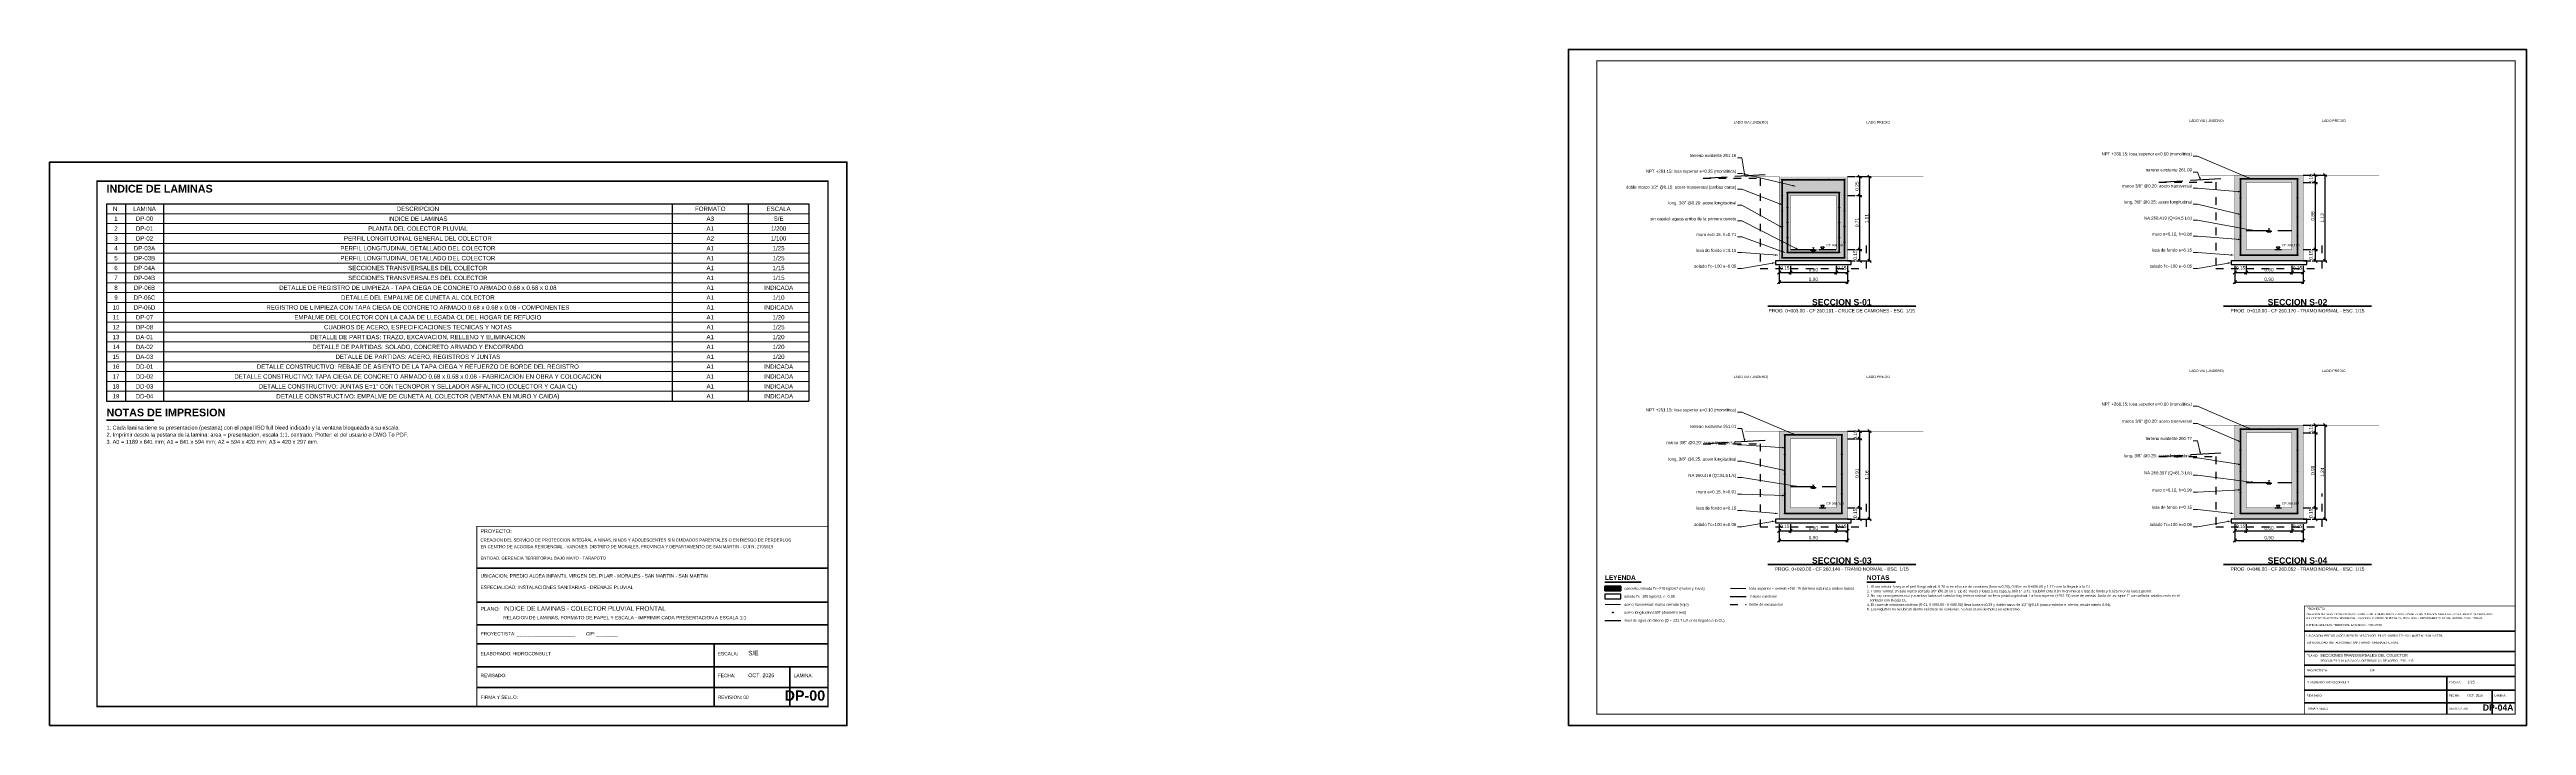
# Model space of a CAD drawing. Header units: metres. Extents: x 349122 to 349453, y 9281252 to 9281971.
# Drawn here: x 349122 to 349154.61, y 9281651.79 to 9281660.7 of the extents above; entities that cross this region are included whole.
import ezdxf
from ezdxf.enums import TextEntityAlignment as Align

# ---------------------------------------------------------------- set-up
doc = ezdxf.new("R2010")
doc.units = ezdxf.units.M
doc.header["$LTSCALE"] = 0.25
doc.linetypes.add('DASHED', pattern=[1.524, 1.27, -0.254])
doc.linetypes.add('HIDDEN', pattern=[0.375, 0.25, -0.125])
for name, color, linetype, lineweight in [('ACERO', 1, 'CONTINUOUS', 35), ('AGUA', 150, 'DASHED', 25), ('CONCRETO', 250, 'CONTINUOUS', 50), ('COTAS', 94, 'CONTINUOUS', 18), ('GRILLA', 9, 'CONTINUOUS', 13), ('LLAMADAS', 30, 'CONTINUOUS', 18), ('MARCO', 7, 'CONTINUOUS', 50), ('ROTULO', 7, 'CONTINUOUS', 35), ('TERRENO', 7, 'CONTINUOUS', 30), ('TITULOS', 160, 'CONTINUOUS', 35)]:
    doc.layers.add(name, color=color, linetype=linetype, lineweight=lineweight)
for name, color, linetype in [('ACERO-PUNTOS', 5, 'CONTINUOUS'), ('AGUA-SIMBOLO', 150, 'CONTINUOUS'), ('EXCAVACION', 8, 'HIDDEN'), ('GUITARRA', 8, 'CONTINUOUS'), ('LEYENDA', 7, 'CONTINUOUS'), ('NIVELES', 7, 'CONTINUOUS'), ('ROTULO-TEXTO', 7, 'CONTINUOUS'), ('SOLADO', 8, 'CONTINUOUS'), ('TERRENO-EXISTENTE', 8, 'DASHED'), ('TEXTOS', 7, 'CONTINUOUS'), ('TEXTOS-NOTAS', 7, 'CONTINUOUS')]:
    doc.layers.add(name, color=color, linetype=linetype)
doc.layers.add('CONCRETO-ACHURADO', color=8, linetype='CONTINUOUS', true_color=0xe2e2e2)
doc.styles.get("Standard").update_dxf_attribs({"font": 'arial.ttf'})
doc.styles.add('TITULOS', font='arialbd.ttf')
doc.dimstyles.new('COT-15', dxfattribs={"dimscale": 0.015, "dimtxt": 3, "dimasz": 2.2, "dimexe": 1.6, "dimexo": 1.2, "dimgap": 1, "dimtad": 1, "dimzin": 0, "dimdsep": 46, "dimtxsty": 'Standard', "dimtsz": 1.4, "dimcen": 2.5, "dimclrd": 256, "dimclre": 256, "dimclrt": 7, "dimazin": 3, "dimtfac": 1, "dimtmove": 0, "dimatfit": 3})

# ---------------------------------------------------------------- blocks, each defined once
blk = doc.blocks.new('ACERO-38')
at = {"layer": 'ACERO-PUNTOS'}
h = blk.add_hatch(color=5, dxfattribs=at)
h.dxf.hatch_style = 1
h.paths.add_polyline_path([(-0.00475, 0, 1), (0.00475, 0, 1)])
at = {"layer": 'ACERO-PUNTOS', "color": 5}
blk.add_circle((0, 0), 0.00475, dxfattribs=at)
blk = doc.blocks.new('SIMB-AGUA')
at = {"layer": 'AGUA-SIMBOLO'}
for p, q in [((-2.5, -0.6), (2.5, -0.6)), ((-1.5, -1.2), (1.5, -1.2))]:
    blk.add_line(p, q, dxfattribs=at)
blk.add_solid([(0, 0), (-1.2, 1.8), (1.2, 1.8)], dxfattribs=at)
blk = doc.blocks.new('SIMB-NIVEL')
at = {"layer": 'NIVELES'}
blk.add_line((-3, 0), (3, 0), dxfattribs=at)
blk.add_lwpolyline([(0, 0), (-1.5, 2.2), (1.5, 2.2)], close=True, dxfattribs=at)

msp = doc.modelspace()

# ---------------------------------------------------------------- hatches: boundary and pattern name
at = {"layer": 'CONCRETO-ACHURADO', "true_color": 0xe2e2e2}
h = msp.add_hatch(color=7, dxfattribs=at)
h.dxf.hatch_style = 1
h.paths.add_polyline_path([(349144.775, 9281658.774), (349145.675, 9281658.774), (349145.675, 9281659.024), (349144.775, 9281659.024)])
h = msp.add_hatch(color=7, dxfattribs=at)
h.dxf.hatch_style = 1
h.paths.add_polyline_path([(349150.775, 9281658.945), (349151.675, 9281658.945), (349151.675, 9281659.045), (349150.775, 9281659.045)])
h = msp.add_hatch(color=7, dxfattribs=at)
h.dxf.hatch_style = 1
h.paths.add_polyline_path([(349150.775, 9281658.065), (349150.925, 9281658.065), (349150.925, 9281658.945), (349150.775, 9281658.945)])
h = msp.add_hatch(color=7, dxfattribs=at)
h.dxf.hatch_style = 1
h.paths.add_polyline_path([(349151.525, 9281658.065), (349151.675, 9281658.065), (349151.675, 9281658.945), (349151.525, 9281658.945)])
h = msp.add_hatch(color=7, dxfattribs=at)
h.dxf.hatch_style = 1
h.paths.add_polyline_path([(349144.775, 9281658.065), (349144.925, 9281658.065), (349144.925, 9281658.774), (349144.775, 9281658.774)])
h = msp.add_hatch(color=7, dxfattribs=at)
h.dxf.hatch_style = 1
h.paths.add_polyline_path([(349145.525, 9281658.065), (349145.675, 9281658.065), (349145.675, 9281658.774), (349145.525, 9281658.774)])
h = msp.add_hatch(color=7, dxfattribs=at)
h.dxf.hatch_style = 1
h.paths.add_polyline_path([(349144.775, 9281657.915), (349145.675, 9281657.915), (349145.675, 9281658.065), (349144.775, 9281658.065)])
h = msp.add_hatch(color=7, dxfattribs=at)
h.dxf.hatch_style = 1
h.paths.add_polyline_path([(349150.775, 9281657.915), (349151.675, 9281657.915), (349151.675, 9281658.065), (349150.775, 9281658.065)])
h = msp.add_hatch(color=7, dxfattribs=at)
h.dxf.hatch_style = 1
h.paths.add_polyline_path([(349144.775, 9281655.57), (349145.675, 9281655.57), (349145.675, 9281655.67), (349144.775, 9281655.67)])
h = msp.add_hatch(color=7, dxfattribs=at)
h.dxf.hatch_style = 1
h.paths.add_polyline_path([(349150.775, 9281655.648), (349151.675, 9281655.648), (349151.675, 9281655.748), (349150.775, 9281655.748)])
h = msp.add_hatch(color=7, dxfattribs=at)
h.dxf.hatch_style = 1
h.paths.add_polyline_path([(349150.775, 9281654.66), (349150.925, 9281654.66), (349150.925, 9281655.648), (349150.775, 9281655.648)])
h = msp.add_hatch(color=7, dxfattribs=at)
h.dxf.hatch_style = 1
h.paths.add_polyline_path([(349151.525, 9281654.66), (349151.675, 9281654.66), (349151.675, 9281655.648), (349151.525, 9281655.648)])
h = msp.add_hatch(color=7, dxfattribs=at)
h.dxf.hatch_style = 1
h.paths.add_polyline_path([(349144.775, 9281654.66), (349144.925, 9281654.66), (349144.925, 9281655.57), (349144.775, 9281655.57)])
h = msp.add_hatch(color=7, dxfattribs=at)
h.dxf.hatch_style = 1
h.paths.add_polyline_path([(349145.525, 9281654.66), (349145.675, 9281654.66), (349145.675, 9281655.57), (349145.525, 9281655.57)])
h = msp.add_hatch(color=7, dxfattribs=at)
h.dxf.hatch_style = 1
h.paths.add_polyline_path([(349144.775, 9281654.51), (349145.675, 9281654.51), (349145.675, 9281654.66), (349144.775, 9281654.66)])
h = msp.add_hatch(color=7, dxfattribs=at)
h.dxf.hatch_style = 1
h.paths.add_polyline_path([(349150.775, 9281654.51), (349151.675, 9281654.51), (349151.675, 9281654.66), (349150.775, 9281654.66)])
h = msp.add_hatch(color=7, dxfattribs=at)
h.dxf.hatch_style = 1
h.paths.add_polyline_path([(349142.48, 9281653.566), (349142.69, 9281653.566), (349142.69, 9281653.626), (349142.48, 9281653.626)])

# ---------------------------------------------------------------- linework, layer by layer
at = {"layer": 'ACERO'}
for points in [[(349144.815, 9281657.955), (349145.635, 9281657.955), (349145.635, 9281658.984), (349144.815, 9281658.984)], [(349150.85, 9281657.99), (349151.6, 9281657.99), (349151.6, 9281658.995), (349150.85, 9281658.995)], [(349144.885, 9281658.025), (349145.565, 9281658.025), (349145.565, 9281658.814), (349144.885, 9281658.814)], [(349150.85, 9281654.585), (349151.6, 9281654.585), (349151.6, 9281655.698), (349150.85, 9281655.698)], [(349144.85, 9281654.585), (349145.6, 9281654.585), (349145.6, 9281655.62), (349144.85, 9281655.62)]]:
    msp.add_lwpolyline(points, close=True, dxfattribs=at)
at = {"layer": 'ACERO', "const_width": 0.0105}
msp.add_lwpolyline([(349142.48, 9281653.385), (349142.69, 9281653.385)], dxfattribs=at)
at = {"layer": 'AGUA'}
for p, q in [((349150.925, 9281658.314), (349151.525, 9281658.314)), ((349144.925, 9281658.065), (349145.525, 9281658.065)), ((349150.925, 9281654.995), (349151.525, 9281654.995)), ((349144.925, 9281654.938), (349145.525, 9281654.938)), ((349142.48, 9281653.175), (349142.69, 9281653.175))]:
    msp.add_line(p, q, dxfattribs=at)
at = {"layer": 'CONCRETO', "const_width": 0.004}
for points in [[(349144.775, 9281657.915), (349145.675, 9281657.915), (349145.675, 9281659.024), (349144.775, 9281659.024)], [(349150.775, 9281657.915), (349151.675, 9281657.915), (349151.675, 9281659.045), (349150.775, 9281659.045)], [(349150.925, 9281658.065), (349151.525, 9281658.065), (349151.525, 9281658.945), (349150.925, 9281658.945)], [(349144.925, 9281658.065), (349145.525, 9281658.065), (349145.525, 9281658.774), (349144.925, 9281658.774)], [(349144.775, 9281654.51), (349145.675, 9281654.51), (349145.675, 9281655.67), (349144.775, 9281655.67)], [(349150.775, 9281654.51), (349151.675, 9281654.51), (349151.675, 9281655.748), (349150.775, 9281655.748)], [(349150.925, 9281654.66), (349151.525, 9281654.66), (349151.525, 9281655.648), (349150.925, 9281655.648)], [(349144.925, 9281654.66), (349145.525, 9281654.66), (349145.525, 9281655.57), (349144.925, 9281655.57)]]:
    msp.add_lwpolyline(points, close=True, dxfattribs=at)
at = {"layer": 'CONCRETO'}
msp.add_lwpolyline([(349142.48, 9281653.566), (349142.69, 9281653.566), (349142.69, 9281653.626), (349142.48, 9281653.626)], close=True, dxfattribs=at)
at = {"layer": 'EXCAVACION'}
msp.add_line((349144.13, 9281653.385), (349144.34, 9281653.385), dxfattribs=at)
for points in [[(349143.775, 9281659.004), (349144.525, 9281659.004), (349144.525, 9281657.815), (349145.925, 9281657.815), (349145.925, 9281658.124)], [(349149.775, 9281658.952), (349150.525, 9281658.952), (349150.525, 9281657.815), (349151.925, 9281657.815), (349151.925, 9281658.145)], [(349143.775, 9281655.504), (349144.525, 9281655.504), (349144.525, 9281654.41), (349145.925, 9281654.41), (349145.925, 9281654.77)], [(349149.775, 9281655.335), (349150.525, 9281655.335), (349150.525, 9281654.41), (349151.925, 9281654.41), (349151.925, 9281654.848)]]:
    msp.add_lwpolyline(points, dxfattribs=at)
at = {"layer": 'GRILLA'}
for p, q in [((349122.75, 9281658.535), (349132, 9281658.535)), ((349122.75, 9281658.405), (349132, 9281658.405)), ((349122.75, 9281658.275), (349132, 9281658.275)), ((349122.75, 9281658.145), (349132, 9281658.145)), ((349122.75, 9281658.015), (349132, 9281658.015)), ((349122.75, 9281657.885), (349132, 9281657.885)), ((349122.75, 9281657.755), (349132, 9281657.755)), ((349122.75, 9281657.625), (349132, 9281657.625)), ((349122.75, 9281657.495), (349132, 9281657.495)), ((349122.75, 9281657.365), (349132, 9281657.365)), ((349122.75, 9281657.235), (349132, 9281657.235)), ((349122.75, 9281657.105), (349132, 9281657.105)), ((349122.75, 9281656.975), (349132, 9281656.975)), ((349122.75, 9281656.845), (349132, 9281656.845)), ((349122.75, 9281656.715), (349132, 9281656.715)), ((349122.75, 9281656.585), (349132, 9281656.585)), ((349122.75, 9281656.455), (349132, 9281656.455)), ((349122.75, 9281656.325), (349132, 9281656.325)), ((349122.75, 9281656.195), (349132, 9281656.195))]:
    msp.add_line(p, q, dxfattribs=at)
at = {"layer": 'GUITARRA'}
for p, q in [((349145.675, 9281659.024), (349145.775, 9281659.024)), ((349151.675, 9281659.045), (349151.775, 9281659.045)), ((349151.675, 9281658.945), (349151.775, 9281658.945)), ((349145.675, 9281658.774), (349145.775, 9281658.774)), ((349145.675, 9281658.065), (349145.775, 9281658.065)), ((349145.675, 9281657.915), (349145.775, 9281657.915)), ((349151.675, 9281658.065), (349151.775, 9281658.065)), ((349151.675, 9281657.915), (349151.775, 9281657.915)), ((349145.675, 9281655.67), (349145.775, 9281655.67)), ((349151.675, 9281655.748), (349151.775, 9281655.748)), ((349151.675, 9281655.648), (349151.775, 9281655.648)), ((349145.675, 9281655.57), (349145.775, 9281655.57)), ((349145.675, 9281654.66), (349145.775, 9281654.66)), ((349151.675, 9281654.66), (349151.775, 9281654.66)), ((349145.675, 9281654.51), (349145.775, 9281654.51)), ((349151.675, 9281654.51), (349151.775, 9281654.51))]:
    msp.add_line(p, q, dxfattribs=at)
at = {"layer": 'LLAMADAS'}
for p, q in [((349144.225, 9281659.274), (349144.285, 9281659.274)), ((349144.285, 9281659.274), (349144.325, 9281659.034)), ((349150.225, 9281659.295), (349150.285, 9281659.295)), ((349150.285, 9281659.295), (349150.985, 9281658.995)), ((349144.225, 9281659.066), (349144.285, 9281659.066)), ((349144.285, 9281659.066), (349144.985, 9281658.899)), ((349150.225, 9281659.084), (349150.285, 9281659.084)), ((349150.285, 9281659.084), (349150.325, 9281658.982)), ((349144.225, 9281658.857), (349144.285, 9281658.857)), ((349144.225, 9281658.649), (349144.285, 9281658.649)), ((349144.285, 9281658.857), (349144.815, 9281658.654)), ((349144.285, 9281658.649), (349144.815, 9281658.354)), ((349150.225, 9281658.872), (349150.285, 9281658.872)), ((349150.225, 9281658.661), (349150.285, 9281658.661)), ((349150.285, 9281658.872), (349150.85, 9281658.825)), ((349150.285, 9281658.661), (349150.85, 9281658.525)), ((349144.225, 9281658.44), (349144.285, 9281658.44)), ((349144.285, 9281658.44), (349145.025, 9281658.065)), ((349150.225, 9281658.449), (349150.285, 9281658.449)), ((349150.225, 9281658.238), (349150.285, 9281658.238)), ((349150.285, 9281658.449), (349151.025, 9281658.314)), ((349150.285, 9281658.238), (349150.85, 9281658.195)), ((349144.225, 9281658.232), (349144.285, 9281658.232)), ((349144.225, 9281658.023), (349144.285, 9281658.023)), ((349144.285, 9281658.232), (349144.85, 9281658.024)), ((349144.285, 9281658.023), (349144.755, 9281657.99)), ((349150.225, 9281658.026), (349150.285, 9281658.026)), ((349150.285, 9281658.026), (349150.755, 9281657.99)), ((349144.225, 9281657.815), (349144.285, 9281657.815)), ((349144.285, 9281657.815), (349144.715, 9281657.89)), ((349150.225, 9281657.815), (349150.285, 9281657.815)), ((349150.285, 9281657.815), (349150.715, 9281657.89)), ((349150.225, 9281655.998), (349150.285, 9281655.998)), ((349150.285, 9281655.998), (349150.985, 9281655.698)), ((349144.225, 9281655.92), (349144.285, 9281655.92)), ((349144.225, 9281655.704), (349144.285, 9281655.704)), ((349144.285, 9281655.92), (349144.985, 9281655.62)), ((349144.285, 9281655.704), (349144.325, 9281655.534)), ((349150.225, 9281655.771), (349150.285, 9281655.771)), ((349150.285, 9281655.771), (349150.85, 9281655.528)), ((349144.225, 9281655.489), (349144.285, 9281655.489)), ((349144.285, 9281655.489), (349144.85, 9281655.45)), ((349150.225, 9281655.544), (349150.285, 9281655.544)), ((349150.225, 9281655.317), (349150.285, 9281655.317)), ((349150.285, 9281655.544), (349150.325, 9281655.365)), ((349150.285, 9281655.317), (349150.85, 9281655.228)), ((349144.225, 9281655.273), (349144.285, 9281655.273)), ((349144.225, 9281655.057), (349144.285, 9281655.057)), ((349144.285, 9281655.273), (349144.85, 9281655.15)), ((349144.285, 9281655.057), (349145.025, 9281654.938)), ((349150.225, 9281655.091), (349150.285, 9281655.091)), ((349150.285, 9281655.091), (349151.025, 9281654.995)), ((349144.225, 9281654.841), (349144.285, 9281654.841)), ((349144.285, 9281654.841), (349144.85, 9281654.82)), ((349150.225, 9281654.864), (349150.285, 9281654.864)), ((349150.285, 9281654.864), (349150.85, 9281654.898)), ((349144.225, 9281654.626), (349144.285, 9281654.626)), ((349144.225, 9281654.41), (349144.285, 9281654.41)), ((349144.285, 9281654.626), (349144.755, 9281654.585)), ((349144.285, 9281654.41), (349144.715, 9281654.485)), ((349150.225, 9281654.637), (349150.285, 9281654.637)), ((349150.225, 9281654.41), (349150.285, 9281654.41)), ((349150.285, 9281654.637), (349150.755, 9281654.585)), ((349150.285, 9281654.41), (349150.715, 9281654.485))]:
    msp.add_line(p, q, dxfattribs=at)
for points in [[(349144.325, 9281659.034), (349144.331, 9281659.068), (349144.308, 9281659.065)], [(349144.985, 9281658.899), (349144.956, 9281658.918), (349144.95, 9281658.895)], [(349150.325, 9281658.982), (349150.324, 9281659.017), (349150.302, 9281659.008)], [(349150.985, 9281658.995), (349150.959, 9281659.019), (349150.95, 9281658.997)], [(349144.815, 9281658.654), (349144.788, 9281658.677), (349144.78, 9281658.655)], [(349150.85, 9281658.825), (349150.818, 9281658.839), (349150.816, 9281658.816)], [(349144.815, 9281658.354), (349144.792, 9281658.38), (349144.781, 9281658.36)], [(349150.85, 9281658.525), (349150.821, 9281658.544), (349150.815, 9281658.521)], [(349151.025, 9281658.314), (349150.995, 9281658.331), (349150.99, 9281658.309)], [(349144.755, 9281657.99), (349144.723, 9281658.004), (349144.721, 9281657.981)], [(349144.85, 9281658.024), (349144.823, 9281658.046), (349144.815, 9281658.025)], [(349145.025, 9281658.065), (349145.001, 9281658.09), (349144.99, 9281658.07)], [(349150.755, 9281657.99), (349150.723, 9281658.004), (349150.721, 9281657.981)], [(349150.85, 9281658.195), (349150.818, 9281658.209), (349150.816, 9281658.186)], [(349144.715, 9281657.89), (349144.681, 9281657.896), (349144.684, 9281657.873)], [(349150.715, 9281657.89), (349150.681, 9281657.896), (349150.684, 9281657.873)], [(349144.985, 9281655.62), (349144.959, 9281655.644), (349144.95, 9281655.622)], [(349150.985, 9281655.698), (349150.959, 9281655.722), (349150.95, 9281655.7)], [(349144.325, 9281655.534), (349144.329, 9281655.569), (349144.306, 9281655.563)], [(349144.85, 9281655.45), (349144.818, 9281655.464), (349144.816, 9281655.441)], [(349150.325, 9281655.365), (349150.329, 9281655.4), (349150.307, 9281655.395)], [(349150.85, 9281655.528), (349150.824, 9281655.552), (349150.815, 9281655.53)], [(349144.85, 9281655.15), (349144.82, 9281655.168), (349144.815, 9281655.146)], [(349150.85, 9281655.228), (349150.819, 9281655.245), (349150.816, 9281655.222)], [(349151.025, 9281654.995), (349150.994, 9281655.011), (349150.991, 9281654.988)], [(349144.85, 9281654.82), (349144.817, 9281654.833), (349144.817, 9281654.81)], [(349145.025, 9281654.938), (349144.994, 9281654.955), (349144.991, 9281654.932)], [(349150.85, 9281654.898), (349150.816, 9281654.908), (349150.818, 9281654.884)], [(349144.715, 9281654.485), (349144.681, 9281654.491), (349144.684, 9281654.468)], [(349144.755, 9281654.585), (349144.723, 9281654.599), (349144.721, 9281654.576)], [(349150.715, 9281654.485), (349150.681, 9281654.491), (349150.684, 9281654.468)], [(349150.755, 9281654.585), (349150.723, 9281654.6), (349150.721, 9281654.577)]]:
    msp.add_solid(points, dxfattribs=at)
at = {"layer": 'MARCO'}
for points in [[(349142, 9281651.79), (349154.615, 9281651.79), (349154.615, 9281660.7), (349142, 9281660.7)], [(349122, 9281651.79), (349132.5, 9281651.79), (349132.5, 9281659.215), (349122, 9281659.215)]]:
    msp.add_lwpolyline(points, close=True, dxfattribs=at)
for points, const_width in [([(349142.375, 9281651.94), (349154.465, 9281651.94), (349154.465, 9281660.55), (349142.375, 9281660.55)], 0.012), ([(349122.625, 9281652.04), (349132.25, 9281652.04), (349132.25, 9281658.965), (349122.625, 9281658.965)], 0.02)]:
    msp.add_lwpolyline(points, close=True, dxfattribs=dict(at, const_width=const_width))
at = {"layer": 'ROTULO'}
for p, q in [((349127.625, 9281653.865), (349132.25, 9281653.865)), ((349127.625, 9281653.415), (349132.25, 9281653.415)), ((349127.625, 9281653.115), (349132.25, 9281653.115)), ((349151.69, 9281653.035), (349154.465, 9281653.035)), ((349127.625, 9281652.865), (349132.25, 9281652.865)), ((349130.75, 9281652.865), (349130.75, 9281652.04)), ((349151.69, 9281652.765), (349154.465, 9281652.765)), ((349127.625, 9281652.565), (349132.25, 9281652.565)), ((349131.75, 9281652.565), (349131.75, 9281652.04)), ((349151.69, 9281652.585), (349154.465, 9281652.585)), ((349151.69, 9281652.435), (349154.465, 9281652.435)), ((349153.565, 9281652.435), (349153.565, 9281651.94)), ((349127.625, 9281652.29), (349132.25, 9281652.29)), ((349151.69, 9281652.255), (349154.465, 9281652.255)), ((349151.69, 9281652.09), (349154.465, 9281652.09)), ((349154.165, 9281652.255), (349154.165, 9281651.94))]:
    msp.add_line(p, q, dxfattribs=at)
for points, const_width in [([(349127.625, 9281652.04), (349132.25, 9281652.04), (349132.25, 9281654.415), (349127.625, 9281654.415)], 0.0125), ([(349151.69, 9281651.94), (349154.465, 9281651.94), (349154.465, 9281653.365), (349151.69, 9281653.365)], 0.0075)]:
    msp.add_lwpolyline(points, close=True, dxfattribs=dict(at, const_width=const_width))
at = {"layer": 'SOLADO'}
for points in [[(349144.725, 9281657.865), (349145.725, 9281657.865), (349145.725, 9281657.915), (349144.725, 9281657.915)], [(349150.725, 9281657.865), (349151.725, 9281657.865), (349151.725, 9281657.915), (349150.725, 9281657.915)], [(349144.725, 9281654.46), (349145.725, 9281654.46), (349145.725, 9281654.51), (349144.725, 9281654.51)], [(349150.725, 9281654.46), (349151.725, 9281654.46), (349151.725, 9281654.51), (349150.725, 9281654.51)], [(349142.48, 9281653.461), (349142.69, 9281653.461), (349142.69, 9281653.521), (349142.48, 9281653.521)]]:
    msp.add_lwpolyline(points, close=True, dxfattribs=at)
at = {"layer": 'TERRENO'}
for points, const_width in [([(349144.325, 9281659.024), (349144.775, 9281659.024)], 0.0045), ([(349145.675, 9281659.024), (349146.675, 9281659.024)], 0.0045), ([(349150.325, 9281659.045), (349150.775, 9281659.045)], 0.0045), ([(349151.675, 9281659.045), (349152.675, 9281659.045)], 0.0045), ([(349144.325, 9281655.67), (349144.775, 9281655.67)], 0.0045), ([(349145.675, 9281655.67), (349146.675, 9281655.67)], 0.0045), ([(349150.325, 9281655.748), (349150.775, 9281655.748)], 0.0045), ([(349151.675, 9281655.748), (349152.675, 9281655.748)], 0.0045), ([(349144.13, 9281653.596), (349144.34, 9281653.596)], 0.0105)]:
    msp.add_lwpolyline(points, dxfattribs=dict(at, const_width=const_width))
at = {"layer": 'TERRENO-EXISTENTE'}
msp.add_line((349144.13, 9281653.491), (349144.34, 9281653.491), dxfattribs=at)
for points in [[(349143.775, 9281659.004), (349144.275, 9281659.034), (349144.625, 9281659.054)], [(349149.775, 9281658.952), (349150.275, 9281658.982), (349150.625, 9281659.002)], [(349143.775, 9281655.504), (349144.275, 9281655.534), (349144.625, 9281655.554)], [(349149.775, 9281655.335), (349150.275, 9281655.365), (349150.625, 9281655.385)]]:
    msp.add_lwpolyline(points, dxfattribs=at)
at = {"layer": 'TEXTOS'}
for p, q in [((349122.75, 9281658.665), (349132, 9281658.665)), ((349122.75, 9281658.665), (349122.75, 9281656.065)), ((349123, 9281658.665), (349123, 9281656.065)), ((349123.5, 9281658.665), (349123.5, 9281656.065)), ((349130.2, 9281658.665), (349130.2, 9281656.065)), ((349131.2, 9281658.665), (349131.2, 9281656.065)), ((349132, 9281658.665), (349132, 9281656.065)), ((349122.75, 9281656.065), (349132, 9281656.065))]:
    msp.add_line(p, q, dxfattribs=at)
at = {"layer": 'TITULOS'}
for p, q in [((349144.625, 9281657.317), (349146.575, 9281657.317)), ((349150.625, 9281657.317), (349152.575, 9281657.317)), ((349122.75, 9281655.815), (349123.375, 9281655.815)), ((349142.48, 9281653.68), (349142.96, 9281653.68)), ((349144.625, 9281653.912), (349146.575, 9281653.912)), ((349145.93, 9281653.68), (349146.305, 9281653.68)), ((349150.625, 9281653.912), (349152.575, 9281653.912))]:
    msp.add_line(p, q, dxfattribs=at)

# ---------------------------------------------------------------- block references
for p in [(349144.815, 9281658.984), (349145.02, 9281658.984), (349145.225, 9281658.984), (349145.43, 9281658.984), (349145.635, 9281658.984), (349150.85, 9281658.995), (349151.1, 9281658.995), (349151.35, 9281658.995), (349151.6, 9281658.995), (349144.815, 9281658.778), (349144.815, 9281658.572), (349144.885, 9281658.814), (349144.885, 9281658.617), (349145.112, 9281658.814), (349145.338, 9281658.814), (349145.565, 9281658.814), (349145.565, 9281658.617), (349145.635, 9281658.778), (349145.635, 9281658.572), (349150.85, 9281658.744), (349151.6, 9281658.744), (349144.815, 9281658.367), (349144.885, 9281658.42), (349145.565, 9281658.42), (349145.635, 9281658.367), (349150.85, 9281658.492), (349150.85, 9281658.241), (349151.6, 9281658.492), (349151.6, 9281658.241), (349144.815, 9281658.161), (349144.815, 9281657.955), (349144.885, 9281658.222), (349144.885, 9281658.025), (349145.02, 9281657.955), (349145.112, 9281658.025), (349145.225, 9281657.955), (349145.338, 9281658.025), (349145.43, 9281657.955), (349145.565, 9281658.222), (349145.565, 9281658.025), (349145.635, 9281658.161), (349145.635, 9281657.955), (349150.85, 9281657.99), (349151.1, 9281657.99), (349151.35, 9281657.99), (349151.6, 9281657.99), (349150.85, 9281655.698), (349151.1, 9281655.698), (349151.35, 9281655.698), (349151.6, 9281655.698), (349144.85, 9281655.62), (349144.85, 9281655.361), (349145.1, 9281655.62), (349145.35, 9281655.62), (349145.6, 9281655.62), (349145.6, 9281655.361), (349150.85, 9281655.42), (349151.6, 9281655.42), (349144.85, 9281655.103), (349145.6, 9281655.103), (349150.85, 9281655.141), (349151.6, 9281655.141), (349144.85, 9281654.844), (349145.6, 9281654.844), (349150.85, 9281654.863), (349151.6, 9281654.863), (349144.85, 9281654.585), (349145.1, 9281654.585), (349145.35, 9281654.585), (349145.6, 9281654.585), (349150.85, 9281654.585), (349151.1, 9281654.585), (349151.35, 9281654.585), (349151.6, 9281654.585)]:
    msp.add_blockref('ACERO-38', p)
at = {"xscale": 0.015, "yscale": 0.015}
for p in [(349151.225, 9281658.314), (349145.225, 9281658.065), (349151.225, 9281654.995), (349145.225, 9281654.938)]:
    msp.add_blockref('SIMB-AGUA', p, dxfattribs=at)
at = {"layer": 'ACERO-PUNTOS'}
msp.add_blockref('ACERO-38', (349142.585, 9281653.28), dxfattribs=at)
at = {"layer": 'NIVELES', "xscale": 0.015, "yscale": 0.015}
for p in [(349145.345, 9281658.065), (349151.345, 9281658.065), (349145.345, 9281654.66), (349151.345, 9281654.66)]:
    msp.add_blockref('SIMB-NIVEL', p, dxfattribs=at)

# ---------------------------------------------------------------- texts
at = {"layer": 'LEYENDA'}
for s, p in [("solado f'c=100 kg/cm2, e=0.05", (349142.735, 9281653.491)), ("concreto armado f'c=210 kg/cm2 (muros y losas)", (349142.735, 9281653.596)), ('acero transversal: marco cerrado (rojo)', (349142.735, 9281653.385)), ('terreno existente', (349144.385, 9281653.491)), ('losa superior = vereda +261.15 (terreno natural a ambos lados)', (349144.385, 9281653.596)), ('limite de excavacion', (349144.385, 9281653.385)), ('acero longitudinal 3/8" (diametro real)', (349142.735, 9281653.28)), ('nivel de agua de diseno (Q = 221.7 L/s en la llegada a la CL)', (349142.735, 9281653.175))]:
    msp.add_text(s, height=0.0351, dxfattribs=at).set_placement(p, align=Align.MIDDLE_LEFT)
at = {"layer": 'NIVELES'}
for s, p in [('CF 260.191', (349145.397, 9281658.104)), ('CF 260.170', (349151.397, 9281658.104)), ('CF 260.140', (349145.397, 9281654.699)), ('CF 260.062', (349151.397, 9281654.699))]:
    msp.add_text(s, height=0.0312, dxfattribs=at).set_placement(p)
at = {"layer": 'ROTULO-TEXTO'}
for s, height, p in [('PROYECTO:', 0.05, (349127.675, 9281654.327)), ('CREACION DEL SERVICIO DE PROTECCION INTEGRAL A NINAS, NINOS Y ADOLESCENTES SIN CUIDADOS PARENTALES O EN RIESGO DE PERDERLOS', 0.04, (349127.675, 9281654.215)), ('EN CENTRO DE ACOGIDA RESIDENCIAL - VARONES, DISTRITO DE MORALES, PROVINCIA Y DEPARTAMENTO DE SAN MARTIN - CUI N. 2705619', 0.04, (349127.675, 9281654.127)), ('ENTIDAD: GERENCIA TERRITORIAL BAJO MAYO - TARAPOTO', 0.04, (349127.675, 9281653.977)), ('UBICACION: PREDIO ALDEA INFANTIL VIRGEN DEL PILAR - MORALES - SAN MARTIN - SAN MARTIN', 0.045, (349127.675, 9281653.74)), ('ESPECIALIDAD: INSTALACIONES SANITARIAS - DRENAJE PLUVIAL', 0.045, (349127.675, 9281653.59)), ('PLANO:', 0.05, (349127.675, 9281653.302)), ('INDICE DE LAMINAS - COLECTOR PLUVIAL FRONTAL', 0.06, (349127.975, 9281653.302)), ('PROYECTISTA: ______________________        CIP: ________', 0.045, (349127.675, 9281652.977)), ('RELACION DE LAMINAS, FORMATO DE PAPEL Y ESCALA - IMPRIMIR CADA PRESENTACION A ESCALA 1:1', 0.045, (349127.975, 9281653.19)), ('CREACION DEL SERVICIO DE PROTECCION INTEGRAL A NINAS, NINOS Y ADOLESCENTES SIN CUIDADOS PARENTALES O EN RIESGO DE PERDERLOS', 0.024, (349151.72, 9281653.245)), ('PROYECTO:', 0.03, (349151.72, 9281653.312)), ('EN CENTRO DE ACOGIDA RESIDENCIAL - VARONES, DISTRITO DE MORALES, PROVINCIA Y DEPARTAMENTO DE SAN MARTIN - CUI N. 2705619', 0.024, (349151.72, 9281653.192)), ('ENTIDAD: GERENCIA TERRITORIAL BAJO MAYO - TARAPOTO', 0.024, (349151.72, 9281653.102)), ('ELABORADO: HIDROCONSULT', 0.045, (349127.675, 9281652.715)), ('ESCALA:', 0.045, (349130.8, 9281652.715)), ('S/E', 0.06, (349131.2, 9281652.715)), ('UBICACION: PREDIO ALDEA INFANTIL VIRGEN DEL PILAR - MORALES - SAN MARTIN - SAN MARTIN', 0.027, (349151.72, 9281652.96)), ('ESPECIALIDAD: INSTALACIONES SANITARIAS - DRENAJE PLUVIAL', 0.027, (349151.72, 9281652.87)), ('PLANO:', 0.03, (349151.72, 9281652.697)), ('SECCIONES TRANSVERSALES DEL COLECTOR', 0.036, (349151.9, 9281652.697)), ('REVISADO: ________________', 0.045, (349127.675, 9281652.427)), ('FECHA:', 0.045, (349130.8, 9281652.427)), ('OCT. 2026', 0.05, (349131.2, 9281652.427)), ('LAMINA:', 0.045, (349131.8, 9281652.427)), ('PROYECTISTA: ______________________        CIP: ________', 0.027, (349151.72, 9281652.502)), ('ELABORADO: HIDROCONSULT', 0.027, (349151.72, 9281652.345)), ('SECCIONES S-01 A S-04 CON DISTRIBUCION DE ACERO - ESC. 1/15', 0.027, (349151.9, 9281652.63)), ('ESCALA:', 0.027, (349153.595, 9281652.345)), ('1/15', 0.036, (349153.835, 9281652.345)), ('FIRMA Y SELLO:', 0.045, (349127.675, 9281652.14)), ('REVISION: 00', 0.045, (349130.8, 9281652.14)), ('REVISADO: ________________', 0.027, (349151.72, 9281652.172)), ('FECHA:', 0.027, (349153.595, 9281652.172)), ('OCT. 2026', 0.03, (349153.835, 9281652.172)), ('LAMINA:', 0.027, (349154.195, 9281652.172)), ('FIRMA Y SELLO:', 0.027, (349151.72, 9281652)), ('REVISION: 00', 0.027, (349153.595, 9281652))]:
    msp.add_text(s, height=height, dxfattribs=at).set_placement(p)
at = {"layer": 'TEXTOS'}
for s, p in [('LADO VIA (LINDERO)', (349144.175, 9281659.724)), ('LADO PREDIO', (349145.925, 9281659.724)), ('LADO VIA (LINDERO)', (349150.175, 9281659.745)), ('LADO PREDIO', (349151.925, 9281659.745)), ('LADO VIA (LINDERO)', (349144.175, 9281656.37)), ('LADO PREDIO', (349145.925, 9281656.37)), ('LADO VIA (LINDERO)', (349150.175, 9281656.448)), ('LADO PREDIO', (349151.925, 9281656.448))]:
    msp.add_text(s, height=0.0324, dxfattribs=at).set_placement(p)
for s, p in [('terreno existente 261.16', (349144.21, 9281659.283)), ('NPT +261.15: losa superior e=0.10 (monolitica)', (349150.21, 9281659.304)), ('doble marco 1/2" @0.15: acero transversal (ambas caras)', (349144.21, 9281658.866)), ('NPT +261.15: losa superior e=0.25 (monolitica)', (349144.21, 9281659.075)), ('marco 3/8" @0.20: acero transversal', (349150.21, 9281658.881)), ('terreno existente 261.09', (349150.21, 9281659.093)), ('long. 3/8" @0.20: acero longitudinal', (349144.21, 9281658.658)), ('long. 3/8" @0.25: acero longitudinal', (349150.21, 9281658.67)), ('sin caudal: aguas arriba de la primera cuneta', (349144.21, 9281658.449)), ('muro e=0.15, h=0.71', (349144.21, 9281658.241)), ('NA 260.419 (Q=34.5 L/s)', (349150.21, 9281658.458)), ('muro e=0.15, h=0.88', (349150.21, 9281658.247)), ('losa de fondo e=0.15', (349144.21, 9281658.032)), ('losa de fondo e=0.15', (349150.21, 9281658.035)), ("solado f'c=100 e=0.05", (349144.21, 9281657.824)), ("solado f'c=100 e=0.05", (349150.21, 9281657.824)), ('NPT +261.15: losa superior e=0.10 (monolitica)', (349144.21, 9281655.929)), ('NPT +261.15: losa superior e=0.10 (monolitica)', (349150.21, 9281656.007)), ('terreno existente 261.01', (349144.21, 9281655.713)), ('marco 3/8" @0.20: acero transversal', (349150.21, 9281655.78)), ('marco 3/8" @0.20: acero transversal', (349144.21, 9281655.498)), ('long. 3/8" @0.25: acero longitudinal', (349144.21, 9281655.282)), ('long. 3/8" @0.25: acero longitudinal', (349150.21, 9281655.326)), ('terreno existente 260.77', (349150.21, 9281655.553)), ('NA 260.418 (Q=34.5 L/s)', (349144.21, 9281655.066)), ('NA 260.397 (Q=81.3 L/s)', (349150.21, 9281655.1)), ('losa de fondo e=0.15', (349144.21, 9281654.635)), ('muro e=0.15, h=0.91', (349144.21, 9281654.85)), ('losa de fondo e=0.15', (349150.21, 9281654.646)), ('muro e=0.15, h=0.99', (349150.21, 9281654.873)), ("solado f'c=100 e=0.05", (349144.21, 9281654.419)), ("solado f'c=100 e=0.05", (349150.21, 9281654.419))]:
    msp.add_text(s, height=0.0405, dxfattribs=at).set_placement(p, align=Align.RIGHT)
for s, height, p in [('N.', 0.0574, (349122.875, 9281658.6)), ('LAMINA', 0.0574, (349123.25, 9281658.6)), ('DESCRIPCION', 0.05738, (349126.85, 9281658.6)), ('FORMATO', 0.0574, (349130.7, 9281658.6)), ('ESCALA', 0.0574, (349131.6, 9281658.6)), ('3', 0.0574, (349122.875, 9281658.21)), ('2', 0.0574, (349122.875, 9281658.34)), ('1', 0.0574, (349122.875, 9281658.47)), ('DP-00', 0.0574, (349123.25, 9281658.47)), ('DP-01', 0.0574, (349123.25, 9281658.34)), ('DP-02', 0.0574, (349123.25, 9281658.21)), ('PERFIL LONGITUDINAL GENERAL DEL COLECTOR', 0.05738, (349126.85, 9281658.21)), ('PLANTA DEL COLECTOR PLUVIAL', 0.05738, (349126.85, 9281658.34)), ('INDICE DE LAMINAS', 0.05738, (349126.85, 9281658.47)), ('A3', 0.0574, (349130.7, 9281658.47)), ('A1', 0.0574, (349130.7, 9281658.34)), ('A2', 0.0574, (349130.7, 9281658.21)), ('1/200', 0.0574, (349131.6, 9281658.34)), ('1/100', 0.0574, (349131.6, 9281658.21)), ('S/E', 0.0574, (349131.6, 9281658.47)), ('4', 0.0574, (349122.875, 9281658.08)), ('5', 0.0574, (349122.875, 9281657.95)), ('DP-03A', 0.0574, (349123.25, 9281658.08)), ('DP-03B', 0.0574, (349123.25, 9281657.95)), ('PERFIL LONGITUDINAL DETALLADO DEL COLECTOR', 0.05738, (349126.85, 9281658.08)), ('PERFIL LONGITUDINAL DETALLADO DEL COLECTOR', 0.05738, (349126.85, 9281657.95)), ('A1', 0.0574, (349130.7, 9281658.08)), ('A1', 0.0574, (349130.7, 9281657.95)), ('1/25', 0.0574, (349131.6, 9281658.08)), ('1/25', 0.0574, (349131.6, 9281657.95)), ('8', 0.0574, (349122.875, 9281657.56)), ('6', 0.0574, (349122.875, 9281657.82)), ('7', 0.0574, (349122.875, 9281657.69)), ('DP-04A', 0.0574, (349123.25, 9281657.82)), ('DP-04B', 0.0574, (349123.25, 9281657.69)), ('DP-06B', 0.0574, (349123.25, 9281657.56)), ('DETALLE DE REGISTRO DE LIMPIEZA - TAPA CIEGA DE CONCRETO ARMADO 0.68 x 0.68 x 0.08', 0.05738, (349126.85, 9281657.56)), ('SECCIONES TRANSVERSALES DEL COLECTOR', 0.05738, (349126.85, 9281657.82)), ('SECCIONES TRANSVERSALES DEL COLECTOR', 0.05738, (349126.85, 9281657.69)), ('A1', 0.0574, (349130.7, 9281657.82)), ('A1', 0.0574, (349130.7, 9281657.69)), ('A1', 0.0574, (349130.7, 9281657.56)), ('INDICADA', 0.0574, (349131.6, 9281657.56)), ('1/15', 0.0574, (349131.6, 9281657.82)), ('1/15', 0.0574, (349131.6, 9281657.69)), ('10', 0.0574, (349122.875, 9281657.3)), ('9', 0.0574, (349122.875, 9281657.43)), ('DP-06C', 0.0574, (349123.25, 9281657.43)), ('DP-06D', 0.0574, (349123.25, 9281657.3)), ('REGISTRO DE LIMPIEZA CON TAPA CIEGA DE CONCRETO ARMADO 0.68 x 0.68 x 0.08 - COMPONENTES', 0.05738, (349126.85, 9281657.3)), ('DETALLE DEL EMPALME DE CUNETA AL COLECTOR', 0.05738, (349126.85, 9281657.43)), ('A1', 0.0574, (349130.7, 9281657.43)), ('A1', 0.0574, (349130.7, 9281657.3)), ('INDICADA', 0.0574, (349131.6, 9281657.3)), ('1/10', 0.0574, (349131.6, 9281657.43)), ('PROG. 0+003.00 - CF 260.191 - CRUCE DE CAMIONES - ESC. 1/15', 0.04455, (349145.6, 9281657.257)), ('PROG. 0+010.00 - CF 260.170 - TRAMO NORMAL - ESC. 1/15', 0.04455, (349151.6, 9281657.257)), ('11', 0.0574, (349122.875, 9281657.17)), ('12', 0.0574, (349122.875, 9281657.04)), ('13', 0.0574, (349122.875, 9281656.91)), ('DP-07', 0.0574, (349123.25, 9281657.17)), ('DP-08', 0.0574, (349123.25, 9281657.04)), ('DA-01', 0.0574, (349123.25, 9281656.91)), ('EMPALME DEL COLECTOR CON LA CAJA DE LLEGADA CL DEL HOGAR DE REFUGIO', 0.05738, (349126.85, 9281657.17)), ('DETALLE DE PARTIDAS: TRAZO, EXCAVACION, RELLENO Y ELIMINACION', 0.05738, (349126.85, 9281656.91)), ('CUADROS DE ACERO, ESPECIFICACIONES TECNICAS Y NOTAS', 0.05738, (349126.85, 9281657.04)), ('A1', 0.0574, (349130.7, 9281657.17)), ('A1', 0.0574, (349130.7, 9281657.04)), ('A1', 0.0574, (349130.7, 9281656.91)), ('1/20', 0.0574, (349131.6, 9281657.17)), ('1/25', 0.0574, (349131.6, 9281657.04)), ('1/20', 0.0574, (349131.6, 9281656.91)), ('14', 0.0574, (349122.875, 9281656.78)), ('15', 0.0574, (349122.875, 9281656.65)), ('DA-02', 0.0574, (349123.25, 9281656.78)), ('DA-03', 0.0574, (349123.25, 9281656.65)), ('DETALLE DE PARTIDAS: SOLADO, CONCRETO ARMADO Y ENCOFRADO', 0.05738, (349126.85, 9281656.78)), ('DETALLE DE PARTIDAS: ACERO, REGISTROS Y JUNTAS', 0.05738, (349126.85, 9281656.65)), ('A1', 0.0574, (349130.7, 9281656.78)), ('A1', 0.0574, (349130.7, 9281656.65)), ('1/20', 0.0574, (349131.6, 9281656.78)), ('1/20', 0.0574, (349131.6, 9281656.65)), ('16', 0.0574, (349122.875, 9281656.52)), ('17', 0.0574, (349122.875, 9281656.39)), ('18', 0.0574, (349122.875, 9281656.26)), ('DD-01', 0.0574, (349123.25, 9281656.52)), ('DD-02', 0.0574, (349123.25, 9281656.39)), ('DD-03', 0.0574, (349123.25, 9281656.26)), ('DETALLE CONSTRUCTIVO: TAPA CIEGA DE CONCRETO ARMADO 0.68 x 0.68 x 0.08 - FABRICACION EN OBRA Y COLOCACION', 0.057375, (349126.85, 9281656.39)), ('DETALLE CONSTRUCTIVO: REBAJE DE ASIENTO DE LA TAPA CIEGA Y REFUERZO DE BORDE DEL REGISTRO', 0.05738, (349126.85, 9281656.52)), ('DETALLE CONSTRUCTIVO: JUNTAS E=1" CON TECNOPOR Y SELLADOR ASFALTICO (COLECTOR Y CAJA CL)', 0.05738, (349126.85, 9281656.26)), ('A1', 0.0574, (349130.7, 9281656.52)), ('A1', 0.0574, (349130.7, 9281656.39)), ('A1', 0.0574, (349130.7, 9281656.26)), ('INDICADA', 0.0574, (349131.6, 9281656.52)), ('INDICADA', 0.0574, (349131.6, 9281656.39)), ('INDICADA', 0.0574, (349131.6, 9281656.26)), ('19', 0.0574, (349122.875, 9281656.13)), ('DD-04', 0.0574, (349123.25, 9281656.13)), ('DETALLE CONSTRUCTIVO: EMPALME DE CUNETA AL COLECTOR (VENTANA EN MURO Y CAIDA)', 0.05738, (349126.85, 9281656.13)), ('A1', 0.0574, (349130.7, 9281656.13)), ('INDICADA', 0.0574, (349131.6, 9281656.13)), ('PROG. 0+020.00 - CF 260.140 - TRAMO NORMAL - ESC. 1/15', 0.04455, (349145.6, 9281653.852)), ('PROG. 0+046.00 - CF 260.062 - TRAMO NORMAL - ESC. 1/15', 0.04455, (349151.6, 9281653.852))]:
    msp.add_text(s, height=height, dxfattribs=at).set_placement(p, align=Align.MIDDLE_CENTER)
at = {"layer": 'TEXTOS-NOTAS'}
for s, height, p in [('2. Imprimir desde la pestana de la lamina: area = presentacion, escala 1:1, centrado. Plotter: el del usuario o DWG To PDF.', 0.052, (349122.75, 9281655.597)), ('1. Cada lamina tiene su presentacion (pestana) con el papel ISO full bleed indicado y la ventana bloqueada a su escala.', 0.052, (349122.75, 9281655.69)), ('3. A0 = 1189 x 841 mm; A1 = 841 x 594 mm; A2 = 594 x 420 mm; A3 = 420 x 297 mm.', 0.052, (349122.75, 9281655.503)), ('4. El cruce de camiones cisterna (S-01, 0+000.00 - 0+006.08) lleva losas e=0.25 y doble marco de 1/2" @0.15 (marco exterior e interior, recubrimiento 0.04).', 0.03315, (349145.93, 9281653.367)), ('2. Tramo normal: un solo marco cerrado 3/8" @0.20 en el eje de muros y losas (una capa, E.060 14.3.4); recubrimiento 0.04 m en muros y losa de fondo y 0.025 m en la losa superior.', 0.03315, (349145.93, 9281653.545)), ('3. No hay cerco perimetrico y a ambos lados del colector hay terreno natural: no lleva junta longitudinal. La losa superior (+261.15) sirve de vereda. Junta de tecnopor 1" con sellador asfaltico solo en el', 0.03315, (349145.93, 9281653.486)), ('1. Altura interior h segun el perfil longitudinal: 0.70 m en el cruce de camiones (losa e=0.25), 0.85 m en 0+006.08 y 1.17 m en la llegada a la CL.', 0.03315, (349145.93, 9281653.605)), ('   contacto con la caja CL.', 0.03315, (349145.93, 9281653.426)), ('5. Los registros no se ubican dentro del cruce de camiones. No hay cruce de motos en este tramo.', 0.03315, (349145.93, 9281653.307))]:
    msp.add_text(s, height=height, dxfattribs=at).set_placement(p)
at = {"layer": 'TITULOS', "style": 'TITULOS'}
for s, height, p in [('INDICE DE LAMINAS', 0.10125, (349122.75, 9281658.815)), ('NOTAS DE IMPRESION', 0.10125, (349122.75, 9281655.865)), ('LEYENDA', 0.0608, (349142.48, 9281653.71)), ('NOTAS', 0.0608, (349145.93, 9281653.71))]:
    msp.add_text(s, height=height, dxfattribs=at).set_placement(p)
for s, p in [('SECCION S-01', (349145.6, 9281657.37)), ('SECCION S-02', (349151.6, 9281657.37)), ('SECCION S-03', (349145.6, 9281653.965)), ('SECCION S-04', (349151.6, 9281653.965))]:
    msp.add_text(s, height=0.081, dxfattribs=at).set_placement(p, align=Align.MIDDLE_CENTER)
for s, height, p in [('DP-00', 0.135, (349132.213, 9281652.077)), ('DP-04A', 0.081, (349154.443, 9281651.962))]:
    msp.add_text(s, height=height, dxfattribs=at).set_placement(p, align=Align.BOTTOM_RIGHT)

# ---------------------------------------------------------------- dimensions: what is measured, and where the dimension line sits
at = {"layer": 'COTAS'}
for base, p1, p2 in [((349145.838, 9281658.774), (349145.775, 9281658.774), (349145.775, 9281659.024)), ((349145.964, 9281657.915), (349145.775, 9281657.915), (349145.775, 9281659.024)), ((349151.838, 9281658.945), (349151.775, 9281658.945), (349151.775, 9281659.045)), ((349151.838, 9281658.065), (349151.775, 9281658.065), (349151.775, 9281658.945)), ((349151.964, 9281657.915), (349151.775, 9281657.915), (349151.775, 9281659.045)), ((349145.838, 9281658.065), (349145.775, 9281658.065), (349145.775, 9281658.774)), ((349145.838, 9281657.915), (349145.775, 9281657.915), (349145.775, 9281658.065)), ((349151.838, 9281657.915), (349151.775, 9281657.915), (349151.775, 9281658.065)), ((349145.838, 9281655.57), (349145.775, 9281655.57), (349145.775, 9281655.67)), ((349145.964, 9281654.51), (349145.775, 9281654.51), (349145.775, 9281655.67)), ((349151.838, 9281655.648), (349151.775, 9281655.648), (349151.775, 9281655.748)), ((349151.838, 9281654.66), (349151.775, 9281654.66), (349151.775, 9281655.648)), ((349151.964, 9281654.51), (349151.775, 9281654.51), (349151.775, 9281655.748)), ((349145.838, 9281654.66), (349145.775, 9281654.66), (349145.775, 9281655.57)), ((349145.838, 9281654.51), (349145.775, 9281654.51), (349145.775, 9281654.66)), ((349151.838, 9281654.51), (349151.775, 9281654.51), (349151.775, 9281654.66))]:
    msp.add_linear_dim(base=base, p1=p1, p2=p2, angle=90, dimstyle='COT-15', dxfattribs=at).render()
for base, p1, p2 in [((349144.775, 9281657.76), (349144.775, 9281657.865), (349144.925, 9281657.865)), ((349144.775, 9281657.634), (349144.775, 9281657.865), (349145.675, 9281657.865)), ((349144.925, 9281657.76), (349144.925, 9281657.865), (349145.525, 9281657.865)), ((349145.525, 9281657.76), (349145.525, 9281657.865), (349145.675, 9281657.865)), ((349150.775, 9281657.76), (349150.775, 9281657.865), (349150.925, 9281657.865)), ((349150.775, 9281657.634), (349150.775, 9281657.865), (349151.675, 9281657.865)), ((349150.925, 9281657.76), (349150.925, 9281657.865), (349151.525, 9281657.865)), ((349151.525, 9281657.76), (349151.525, 9281657.865), (349151.675, 9281657.865)), ((349144.775, 9281654.355), (349144.775, 9281654.46), (349144.925, 9281654.46)), ((349144.775, 9281654.229), (349144.775, 9281654.46), (349145.675, 9281654.46)), ((349144.925, 9281654.355), (349144.925, 9281654.46), (349145.525, 9281654.46)), ((349145.525, 9281654.355), (349145.525, 9281654.46), (349145.675, 9281654.46)), ((349150.775, 9281654.355), (349150.775, 9281654.46), (349150.925, 9281654.46)), ((349150.775, 9281654.229), (349150.775, 9281654.46), (349151.675, 9281654.46)), ((349150.925, 9281654.355), (349150.925, 9281654.46), (349151.525, 9281654.46)), ((349151.525, 9281654.355), (349151.525, 9281654.46), (349151.675, 9281654.46))]:
    msp.add_linear_dim(base=base, p1=p1, p2=p2, dimstyle='COT-15', dxfattribs=at).render()

doc.saveas('drawing.dxf')
